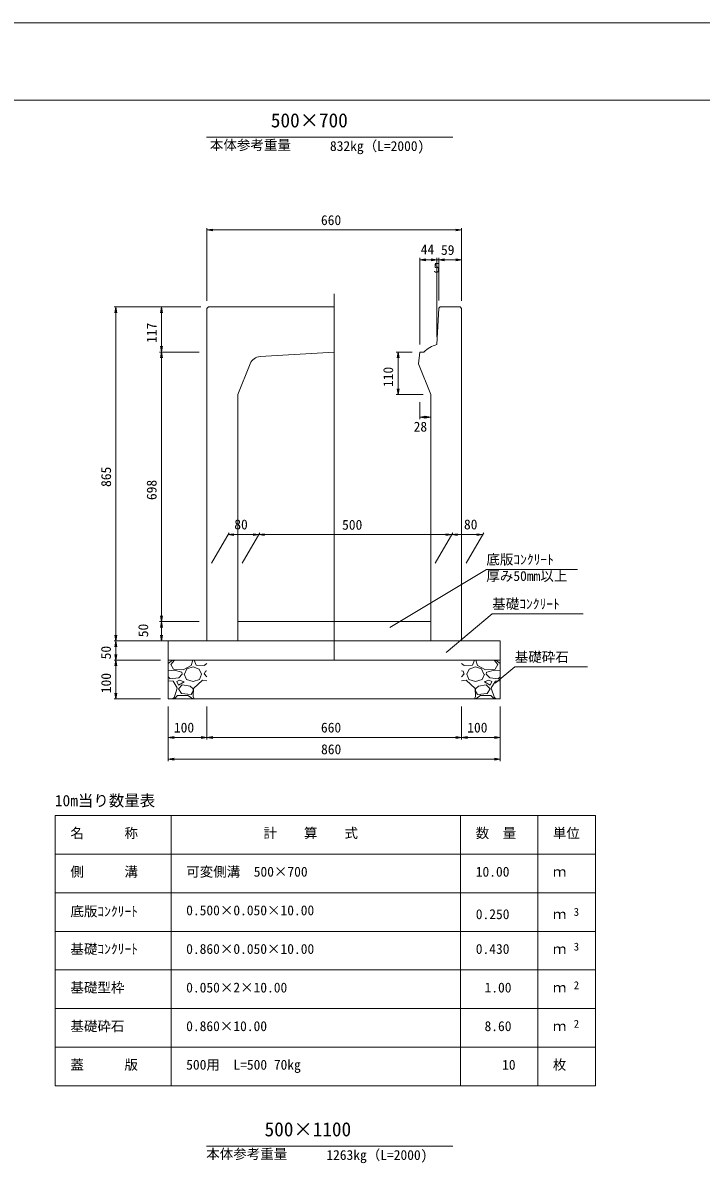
# Model space of a CAD drawing. Units: millimetres, scale not verified. Extents: x 2 to 84102, y -2 to 59398.
# Drawn here: x 39237 to 56813, y 29860 to 59398 of the extents above; entities that cross this region are included whole.
import ezdxf
from ezdxf.enums import TextEntityAlignment as Align

# ---------------------------------------------------------------- set-up
doc = ezdxf.new("R2010")
doc.units = ezdxf.units.MM
doc.header["$LTSCALE"] = 100
for name, color, linetype, lineweight in [('0_2', 7, 'Continuous', 9), ('D-STR-DIM', 7, 'Continuous', 18), ('D-STR-DIM（寸法）', 7, 'Continuous', 18), ('D-STR-HTXT（旗揚げ）', 4, 'Continuous', 18), ('D-STR-STRn（構造物）', 7, 'Continuous', 18), ('D-STR（構造物外形線）', 1, 'Continuous', 18), ('D-TTL(外枠）', 2, 'Continuous', 18), ('DEFPOINTS_3', 8, 'Continuous', 18), ('作図レイヤ', 1, 'Continuous', 18)]:
    doc.layers.add(name, color=color, linetype=linetype, lineweight=lineweight)
doc.layers.add('D-STR-TXT（文字）', color=7, linetype='Continuous')
doc.styles.add('ＭＳ ゴシック', font='')
doc.styles.get('ＭＳ ゴシック').set_extended_font_data('MS Gothic')

msp = doc.modelspace()

# ---------------------------------------------------------------- linework, layer by layer
at = {"layer": '0_2'}
for p, q in [((44006.4, 54031.7), (44156.4, 54056.7)), ((50456.4, 54056.7), (50606.4, 54031.7)), ((44156.4, 54006.7), (44006.4, 54031.7)), ((50606.4, 54031.7), (50456.4, 54006.7)), ((49526.4, 53257.8), (49676.4, 53282.8)), ((49676.4, 53232.8), (49526.4, 53257.8)), ((49816.4, 53282.8), (49966.4, 53257.8)), ((49966.4, 53257.8), (49816.4, 53232.8)), ((50014.6, 53257.8), (50164.6, 53282.8)), ((50164.6, 53232.8), (50014.6, 53257.8)), ((50456.4, 53282.8), (50606.4, 53257.8)), ((50606.4, 53257.8), (50456.4, 53232.8)), ((41624.7, 51888.3), (41649.7, 52038.3)), ((41649.7, 52038.3), (41674.7, 51888.3)), ((42804, 51888.3), (42829, 52038.3)), ((42829, 52038.3), (42854, 51888.3)), ((42829, 50868.3), (42804, 51018.3)), ((42804, 50718.3), (42829, 50868.3)), ((42854, 51018.3), (42829, 50868.3)), ((42829, 50868.3), (42854, 50718.3)), ((48934.1, 50718.3), (48959.1, 50868.3)), ((48959.1, 50868.3), (48984.1, 50718.3)), ((48959.1, 49768.3), (48934.1, 49918.3)), ((48984.1, 49918.3), (48959.1, 49768.3)), ((49526.4, 49183.3), (49676.4, 49208.3)), ((49676.4, 49158.3), (49526.4, 49183.3)), ((49656.4, 49208.3), (49806.4, 49183.3)), ((49806.4, 49183.3), (49656.4, 49158.3)), ((44551, 46140.6), (44701, 46165.6)), ((44701, 46115.6), (44551, 46140.6)), ((45201, 46165.6), (45351, 46140.6)), ((45351, 46140.6), (45201, 46115.6)), ((45351, 46140.6), (45501, 46165.6)), ((45501, 46115.6), (45351, 46140.6)), ((50201, 46165.6), (50351, 46140.6)), ((50351, 46140.6), (50201, 46115.6)), ((50351, 46140.6), (50501, 46165.6)), ((50501, 46115.6), (50351, 46140.6)), ((51001, 46165.6), (51151, 46140.6)), ((51151, 46140.6), (51001, 46115.6)), ((42829, 43888.3), (42804, 44038.3)), ((42854, 44038.3), (42829, 43888.3)), ((42804, 43738.3), (42829, 43888.3)), ((42829, 43888.3), (42854, 43738.3)), ((41649.7, 43388.3), (41624.7, 43538.3)), ((41674.7, 43538.3), (41649.7, 43388.3)), ((42829, 43388.3), (42804, 43538.3)), ((42854, 43538.3), (42829, 43388.3)), ((41624.7, 43238.3), (41649.7, 43388.3)), ((41649.7, 43388.3), (41674.7, 43238.3)), ((41649.7, 42888.3), (41624.7, 43038.3)), ((41624.7, 42738.3), (41649.7, 42888.3)), ((41674.7, 43038.3), (41649.7, 42888.3)), ((41649.7, 42888.3), (41674.7, 42738.3)), ((41649.7, 41888.3), (41624.7, 42038.3)), ((41674.7, 42038.3), (41649.7, 41888.3)), ((43006.4, 40888.3), (43156.4, 40913.3)), ((43156.4, 40863.3), (43006.4, 40888.3)), ((43856.4, 40913.3), (44006.4, 40888.3)), ((44006.4, 40888.3), (43856.4, 40863.3)), ((44006.4, 40888.3), (44156.4, 40913.3)), ((44156.4, 40863.3), (44006.4, 40888.3)), ((50456.4, 40913.3), (50606.4, 40888.3)), ((50606.4, 40888.3), (50456.4, 40863.3)), ((50606.4, 40888.3), (50756.4, 40913.3)), ((50756.4, 40863.3), (50606.4, 40888.3)), ((51456.4, 40913.3), (51606.4, 40888.3)), ((51606.4, 40888.3), (51456.4, 40863.3)), ((43006.4, 40326), (43156.4, 40351)), ((43156.4, 40301), (43006.4, 40326)), ((51456.4, 40351), (51606.4, 40326)), ((51606.4, 40326), (51456.4, 40301))]:
    msp.add_line(p, q, dxfattribs=at)
at = {"layer": '0_2', "lineweight": 18}
for p, q in [((44006.4, 54031.7), (44026.4, 54031.7)), ((50606.4, 54031.7), (50586.4, 54031.7)), ((49526.4, 53257.8), (49546.4, 53257.8)), ((49966.4, 53257.8), (49946.4, 53257.8)), ((50014.6, 53257.8), (50034.6, 53257.8)), ((50606.4, 53257.8), (50586.4, 53257.8)), ((41649.7, 52038.3), (41649.7, 52018.3)), ((42829, 52038.3), (42829, 52018.3)), ((42829, 50868.3), (42829, 50888.3)), ((42829, 50868.3), (42829, 50848.3)), ((48959.1, 50868.3), (48959.1, 50848.3)), ((48959.1, 49768.3), (48959.1, 49788.3)), ((49526.4, 49183.3), (49546.4, 49183.3)), ((49806.4, 49183.3), (49786.4, 49183.3)), ((44551, 46140.6), (44571, 46140.6)), ((45351, 46140.6), (45331, 46140.6)), ((45351, 46140.6), (45371, 46140.6)), ((50351, 46140.6), (50331, 46140.6)), ((50351, 46140.6), (50371, 46140.6)), ((51151, 46140.6), (51131, 46140.6)), ((42829, 43888.3), (42829, 43908.3)), ((42829, 43888.3), (42829, 43868.3)), ((41649.7, 43388.3), (41649.7, 43408.3)), ((41649.7, 43388.3), (41649.7, 43368.3)), ((42829, 43388.3), (42829, 43408.3)), ((41649.7, 42888.3), (41649.7, 42908.3)), ((41649.7, 42888.3), (41649.7, 42868.3)), ((41649.7, 41888.3), (41649.7, 41908.3)), ((43006.4, 40888.3), (43026.4, 40888.3)), ((44006.4, 40888.3), (43986.4, 40888.3)), ((44006.4, 40888.3), (44026.4, 40888.3)), ((50606.4, 40888.3), (50586.4, 40888.3)), ((50606.4, 40888.3), (50626.4, 40888.3)), ((51606.4, 40888.3), (51586.4, 40888.3)), ((43006.4, 40326), (43026.4, 40326)), ((51606.4, 40326), (51586.4, 40326))]:
    msp.add_line(p, q, dxfattribs=at)
at = {"layer": 'D-STR-DIM'}
for p, q in [((43006.4, 41688.3), (43006.4, 40276)), ((44006.4, 41688.3), (44006.4, 40838.3)), ((50606.4, 41688.3), (50606.4, 40838.3)), ((51606.4, 41688.3), (51606.4, 40276)), ((43026.4, 40888.3), (43986.4, 40888.3)), ((44026.4, 40888.3), (50586.4, 40888.3)), ((51586.4, 40888.3), (50626.4, 40888.3)), ((43026.4, 40326), (51586.4, 40326))]:
    msp.add_line(p, q, dxfattribs=at)
at = {"layer": 'D-STR-DIM（寸法）'}
for p, q in [((44006.4, 52198.3), (44006.4, 54081.7)), ((50606.4, 52198.3), (50606.4, 54081.7)), ((44026.4, 54031.7), (50586.4, 54031.7)), ((49526.4, 51068.3), (49526.4, 53307.8)), ((49546.4, 53257.8), (49946.4, 53257.8)), ((49966.4, 51265.7), (49966.4, 53307.8)), ((50014.6, 53257.8), (49966.4, 53257.8)), ((50014.6, 52208.3), (50014.6, 53307.8)), ((50034.6, 53257.8), (50586.4, 53257.8)), ((50606.4, 52198.3), (50606.4, 53307.8)), ((43846.4, 52038.3), (41599.7, 52038.3)), ((41649.7, 52018.3), (41649.7, 43408.3)), ((42829, 52018.3), (42829, 50888.3)), ((43806.4, 50868.3), (42779, 50868.3)), ((42829, 43908.3), (42829, 50848.3)), ((49326.4, 50868.3), (48909.1, 50868.3)), ((48959.1, 50848.3), (48959.1, 49788.3)), ((49606.4, 49768.3), (48909.1, 49768.3)), ((49526.4, 49568.3), (49526.4, 49133.3)), ((49806.4, 49568.3), (49806.4, 49133.3)), ((49546.4, 49183.3), (49786.4, 49183.3)), ((44121.8, 45397.3), (44579.9, 46190.6)), ((45331, 46140.6), (44571, 46140.6)), ((44921.8, 45397.3), (45379.9, 46190.6)), ((45371, 46140.6), (50331, 46140.6)), ((49921.8, 45397.3), (50379.9, 46190.6)), ((50371, 46140.6), (51131, 46140.6)), ((50721.8, 45397.3), (51179.9, 46190.6)), ((43806.4, 43888.3), (42779, 43888.3)), ((42829, 43408.3), (42829, 43868.3)), ((42806.4, 43388.3), (41599.7, 43388.3)), ((43806.4, 43388.3), (41599.7, 43388.3)), ((41649.7, 43368.3), (41649.7, 42908.3)), ((42806.4, 42888.3), (41599.7, 42888.3)), ((41649.7, 42868.3), (41649.7, 41908.3)), ((42806.4, 41888.3), (41599.7, 41888.3))]:
    msp.add_line(p, q, dxfattribs=at)
at = {"layer": 'D-STR-HTXT（旗揚げ）'}
for p, q in [((43999.8, 56434), (50378.1, 56434)), ((48743.4, 43734.4), (51246.3, 45241.1)), ((53606.2, 45241.1), (51246.3, 45241.1)), ((50207.1, 43090.2), (51398.9, 44091.5)), ((53758.7, 44091.5), (51398.9, 44091.5)), ((51474.1, 42291.1), (51982.5, 42717.3)), ((53868.9, 42717.3), (51982.5, 42717.3)), ((40077.6, 38863.8), (54077.6, 38863.8)), ((40077.6, 31863.8), (40077.6, 38863.8)), ((43077.6, 31863.8), (43077.6, 38863.8)), ((50577.6, 31863.8), (50577.6, 38863.8)), ((52577.6, 31863.8), (52577.6, 38863.8)), ((54077.6, 31863.8), (54077.6, 38863.8)), ((40077.6, 37863.8), (54077.6, 37863.8)), ((40077.6, 36863.8), (54077.6, 36863.8)), ((40077.6, 35863.8), (54077.6, 35863.8)), ((40077.6, 34863.8), (54077.6, 34863.8)), ((40077.6, 33863.8), (54077.6, 33863.8)), ((40077.6, 32863.8), (54077.6, 32863.8)), ((40077.6, 31863.8), (54077.6, 31863.8)), ((43999.8, 30300.2), (50378.1, 30300.2))]:
    msp.add_line(p, q, dxfattribs=at)
at = {"layer": 'D-STR-STRn（構造物）'}
for p, q in [((47306.4, 42888.3), (47306.4, 52381.1)), ((44806.4, 43888.3), (49806.4, 43888.3)), ((43006.4, 43388.3), (51606.4, 43388.3)), ((43006.4, 43388.3), (43006.4, 41888.3)), ((51606.4, 43388.3), (51606.4, 41888.3)), ((43006.4, 42888.3), (51606.4, 42888.3)), ((43006.4, 42801.3), (43119, 42888.3)), ((43068.1, 42777.9), (43167.5, 42888.3)), ((43638.4, 42887.8), (43598.4, 42747.8)), ((43672.5, 42888.3), (43726.5, 42760.2)), ((50940.2, 42888.3), (50886.3, 42760.2)), ((50974.3, 42887.8), (51014.3, 42747.8)), ((51544.6, 42777.9), (51445.3, 42888.3)), ((51606.4, 42801.3), (51493.8, 42888.3)), ((43159, 42626.7), (43006.4, 42610.6)), ((43140.1, 42657.3), (43070.1, 42777.3)), ((43387.5, 42639.9), (43137.5, 42659.9)), ((43357.8, 42578.4), (43157.8, 42628.4)), ((43368.2, 42527.2), (43358.2, 42577.2)), ((43598.6, 42747.1), (43388.6, 42637.1)), ((43427.9, 42527.8), (43487.9, 42667.8)), ((43488.2, 42667.8), (43648.2, 42717.8)), ((43647.8, 42717.8), (43807.8, 42657.8)), ((43727.5, 42757.3), (43937.5, 42747.3)), ((43808.3, 42657.5), (43868.3, 42527.5)), ((43937.9, 42528.1), (43967.9, 42608.1)), ((43938.2, 42748.6), (44006.4, 42801.3)), ((44006.4, 42610.6), (43969, 42606.7)), ((50674.6, 42748.6), (50606.4, 42801.3)), ((50606.4, 42610.6), (50643.8, 42606.7)), ((50674.8, 42528.1), (50644.8, 42608.1)), ((50885.2, 42757.3), (50675.2, 42747.3)), ((50804.5, 42657.5), (50744.5, 42527.5)), ((50965, 42717.8), (50805, 42657.8)), ((51124.5, 42667.8), (50964.5, 42717.8)), ((51014.2, 42747.1), (51224.1, 42637.1)), ((51184.9, 42527.8), (51124.9, 42667.8)), ((51225.3, 42639.9), (51475.3, 42659.9)), ((51244.5, 42527.2), (51254.5, 42577.2)), ((51255, 42578.4), (51455, 42628.4)), ((51453.8, 42626.7), (51606.4, 42610.6)), ((51472.7, 42657.3), (51542.7, 42777.3)), ((43047.8, 42411.1), (43006.4, 42456.3)), ((43128.4, 42346.8), (43006.4, 42357)), ((43277.4, 42428.4), (43047.4, 42408.4)), ((43240.3, 42168.4), (43130.3, 42348.4)), ((43227.7, 42337.9), (43267.7, 42237.9)), ((43298, 42367.5), (43228, 42337.5)), ((43267.8, 42238.1), (43417.8, 42328.1)), ((43368.1, 42247.8), (43268.1, 42147.8)), ((43368.1, 42527.9), (43278.1, 42427.9)), ((43418.4, 42328), (43298.4, 42368)), ((43569.3, 42218.4), (43369.3, 42248.4)), ((43417.2, 42528.1), (43477.2, 42388.1)), ((43477.3, 42387.1), (43647.3, 42337.1)), ((43648.7, 42337.2), (43818.7, 42387.2)), ((43888.3, 42367.8), (43658.3, 42157.8)), ((43817.8, 42388.3), (43867.8, 42528.3)), ((44006.4, 42357), (43888.4, 42366.8)), ((44006.4, 42456.3), (43937.8, 42531.1)), ((50606.4, 42456.3), (50675, 42531.1)), ((50606.4, 42357), (50724.4, 42366.8)), ((50724.4, 42367.8), (50954.4, 42157.8)), ((50795, 42388.3), (50745, 42528.3)), ((50964.1, 42337.2), (50794.1, 42387.2)), ((51135.4, 42387.1), (50965.4, 42337.1)), ((51043.5, 42218.4), (51243.5, 42248.4)), ((51195.5, 42528.1), (51135.5, 42388.1)), ((51194.3, 42328), (51314.3, 42368)), ((51345, 42238.1), (51195, 42328.1)), ((51244.6, 42527.9), (51334.6, 42427.9)), ((51244.7, 42247.8), (51344.7, 42147.8)), ((51314.8, 42367.5), (51384.8, 42337.5)), ((51335.3, 42428.4), (51565.3, 42408.4)), ((51385, 42337.9), (51345, 42237.9)), ((51372.4, 42168.4), (51482.4, 42348.4)), ((51484.4, 42346.8), (51606.4, 42357)), ((51565, 42411.1), (51606.4, 42456.3)), ((43158.2, 41917.5), (43238.2, 42167.5)), ((43167.5, 41888.3), (43248.1, 41977.9)), ((43248.1, 41977.9), (43508.1, 41977.9)), ((43267.8, 42148.2), (43347.8, 42028.2)), ((43348.4, 42027.4), (43598.4, 41997.4)), ((43507.8, 41980.1), (43637.8, 41890.1)), ((43650.2, 42145.8), (43570.2, 42215.8)), ((43598.4, 41998), (43648.4, 42088)), ((43646.5, 41950.2), (43672.5, 41888.3)), ((43657.7, 42158.3), (43647.7, 41948.3)), ((43648.1, 42087.9), (43648.1, 42147.9)), ((50966.3, 41950.2), (50940.2, 41888.3)), ((50955.1, 42158.3), (50965.1, 41948.3)), ((50962.5, 42145.8), (51042.5, 42215.8)), ((51014.4, 41998), (50964.4, 42088)), ((50964.6, 42087.9), (50964.6, 42147.9)), ((51105, 41980.1), (50975, 41890.1)), ((51264.3, 42027.4), (51014.3, 41997.4)), ((51364.6, 41977.9), (51104.6, 41977.9)), ((51345, 42148.2), (51265, 42028.2)), ((51445.3, 41888.3), (51364.6, 41977.9)), ((51454.5, 41917.5), (51374.5, 42167.5)), ((43006.4, 41888.3), (51606.4, 41888.3)), ((43119, 41888.3), (43158.2, 41918.6)), ((51493.8, 41888.3), (51454.6, 41918.6))]:
    msp.add_line(p, q, dxfattribs=at)
at = {"layer": 'D-STR（構造物外形線）'}
for p, q in [((44046.4, 52038.3), (44006.4, 51998.3)), ((44006.4, 51998.3), (44006.4, 43388.3)), ((47306.4, 52038.3), (44046.4, 52038.3)), ((49966.4, 51065.7), (50014.8, 52008.3)), ((50046.4, 52038.3), (50014.8, 52008.3)), ((50046.4, 52038.3), (50566.4, 52038.3)), ((50566.4, 52038.3), (50606.4, 51998.3)), ((50606.4, 51998.3), (50606.4, 43388.3)), ((47306.4, 50868.3), (45385.6, 50753)), ((49487.7, 50565), (49526.4, 50868.3)), ((49526.4, 50868.3), (49626.4, 50868.3)), ((44806.4, 49768.3), (45125.1, 50565)), ((49806.4, 49768.3), (49487.7, 50565)), ((44806.4, 49768.3), (44806.4, 43388.3)), ((49806.4, 49768.3), (49806.4, 43388.3)), ((44806.4, 43388.3), (44006.4, 43388.3)), ((49806.4, 43388.3), (50606.4, 43388.3))]:
    msp.add_line(p, q, dxfattribs=at)
for centre, radius, start, end in [((50185.7, 50296.3), 800, 105.91092, 134.35825), ((45403.6, 50453.6), 300, 93.43363, 158.19859)]:
    msp.add_arc(centre, radius, start, end, dxfattribs=at)
at = {"layer": 'D-TTL(外枠）'}
msp.add_line((2502.5, 57397.9), (82002.5, 57397.9), dxfattribs=at)
at = {"layer": 'DEFPOINTS_3'}
msp.add_line((2.5, 59397.9), (84102.5, 59397.9), dxfattribs=at)
at = {"layer": '作図レイヤ'}
msp.add_line((44706.4, 43388.3), (44006.4, 43388.3), dxfattribs=at)

# ---------------------------------------------------------------- texts
at = {"layer": 'D-STR-DIM', "style": 'ＭＳ ゴシック'}
for s, p in [('100', (43151.9, 40938.3)), ('660', (46961.7, 40938.3)), ('100', (50751.9, 40938.3)), ('860', (46964.4, 40376))]:
    msp.add_text(s, height=256.6, dxfattribs=at).set_placement(p, align=Align.BOTTOM_LEFT)
at = {"layer": 'D-STR-DIM（寸法）', "style": 'ＭＳ ゴシック'}
for s, p in [('660', (46961.7, 54081.7)), ('44', (49546.2, 53320.9)), ('59', (50071.5, 53308.9)), ('5', (49876.2, 52849.5)), ('28', (49363, 48731.9)), ('80', (44716.1, 46198.9)), ('500', (47509, 46190.6)), ('80', (50666.8, 46199.2))]:
    msp.add_text(s, height=256.6, dxfattribs=at).set_placement(p, align=Align.BOTTOM_LEFT)
for s, p in [('117', (42779, 51105.1)), ('110', (48909.1, 49963.8)), ('865', (41599.7, 47375.7)), ('698', (42779, 47036.3)), ('50', (42561.4, 43483.2)), ('50', (41595.7, 42910)), ('100', (41599.7, 42033.8))]:
    msp.add_text(s, height=256.6, rotation=90, dxfattribs=at).set_placement(p, align=Align.BOTTOM_LEFT)
at = {"layer": 'D-STR-TXT（文字）', "style": 'ＭＳ ゴシック'}
for s, height, p in [('500×700', 366.6, (45662.4, 56578.8)), ('本体参考重量', 256.6, (44082.8, 56027.3)), ('832kg（L=2000)', 256.6, (47194.8, 56000.9)), ('底版ｺﾝｸﾘｰﾄ', 256.6, (51246.3, 45291.1)), ('厚み50mm以上', 256.6, (51246.3, 44863.9)), ('基礎ｺﾝｸﾘｰﾄ', 256.6, (51398.9, 44141.5)), ('基礎砕石', 256.6, (51982.5, 42767.3)), ('10m当り数量表', 293.3, (40066.6, 39016.3)), ('名\u3000\u3000\u3000称', 256.6, (40469.8, 38204.1)), ('計\u3000\u3000算\u3000\u3000式', 256.6, (45470.6, 38204.1)), ('数\u3000量', 256.6, (50969.8, 38204.1)), ('単位', 256.6, (52969.8, 38204.1)), ('側\u3000\u3000\u3000溝', 256.6, (40469.8, 37204.1)), ('可変側溝\u3000500×700', 256.6, (43469.8, 37204.1)), ('10.00', 256.6, (50972.5, 37204.1)), ('ｍ', 256.6, (52969.8, 37204.1)), ('底版ｺﾝｸﾘｰﾄ', 256.6, (40469.8, 36177.6)), ('0.500×0.050×10.00', 256.6, (43469.8, 36204.1)), ('0.250', 256.6, (50972.5, 36104.1)), ('ｍ', 256.6, (52969.8, 36104.1)), ('3', 205.3, (53510, 36204.6)), ('基礎ｺﾝｸﾘｰﾄ', 256.6, (40469.8, 35204.1)), ('0.860×0.050×10.00', 256.6, (43469.8, 35204.1)), ('0.430', 256.6, (50972.5, 35204.1)), ('ｍ', 256.6, (52969.8, 35204.1)), ('3', 205.3, (53510, 35304.6)), ('基礎型枠', 256.6, (40469.8, 34204.1)), ('2', 205.3, (53510, 34304.6)), ('0.050×2×10.00', 256.6, (43469.8, 34204.1)), ('1.00', 256.6, (51199.9, 34204.1)), ('ｍ', 256.6, (52969.8, 34204.1)), ('基礎砕石', 256.6, (40469.8, 33204.1)), ('0.860×10.00', 256.6, (43469.8, 33204.1)), ('8.60', 256.6, (51199.9, 33204.1)), ('ｍ', 256.6, (52969.8, 33204.1)), ('2', 205.3, (53510, 33304.6)), ('蓋\u3000\u3000\u3000版', 256.6, (40469.8, 32204.1)), ('500用\u3000L=500 70kg', 256.6, (43469.8, 32204.1)), ('10', 256.6, (51654.8, 32204.1)), ('枚', 256.6, (52969.8, 32204.1)), ('500×1100', 366.6, (45499.9, 30445)), ('本体参考重量', 256.6, (43989, 29893.5)), ('1263kg（L=2000)', 256.6, (47101, 29867.1))]:
    msp.add_text(s, height=height, dxfattribs=at).set_placement(p, align=Align.BOTTOM_LEFT)

doc.saveas('drawing.dxf')
